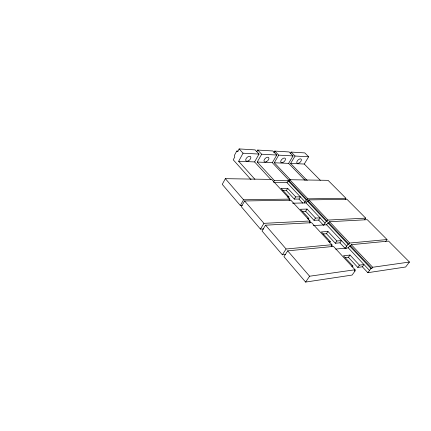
<?xml version="1.0" encoding="UTF-8"?>
<svg xmlns="http://www.w3.org/2000/svg" width="431" height="431" viewBox="0 0 431 431"><rect width="100%" height="100%" fill="white"/><g stroke="black" fill="none" stroke-linecap="round" stroke-linejoin="round"><path stroke-width="0.65" d="M238.057 151.168L236.727 151.092L234.383 155.429L234.776 156.97L233.236 159.809L251.036 179.679M259.026 154.072L243.057 153.204L238.645 161.259L254.608 161.932L259.026 154.072L255.109 149.896L239.135 148.927L237.885 151.238L236.727 151.092M289.12 200.243L289.821 199.1L271.649 179.42L225.354 178.666L222.256 184.355L240.304 205.512L242.297 205.463M256.795 151.739L257.733 150.053L272.85 150.969L276.761 155.041L272.338 162.681L257.232 162.045L261.655 154.217L276.761 155.041M240.304 205.512L243.585 199.774L289.821 199.1M309.636 223.059L310.266 222.089L309.291 222.137L310.034 220.99L290.844 200.205L244.609 200.965L241.317 206.702L260.448 229.125L263.767 228.931M273.847 152.725L274.789 151.087L289.142 151.954L293.042 155.925L288.625 163.371L274.278 162.762L278.701 155.144L293.042 155.925M273.378 182.232L274.364 180.557L289.438 180.778L272.338 162.681M290.203 153.668L291.146 152.073L304.782 152.903L308.666 156.776L304.259 164.033L290.623 163.457L295.041 156.038L308.666 156.776M274.078 182.523L287.046 182.674L288.177 180.804L289.104 180.815L307.174 199.946L307.874 198.836L345.931 198.282L345.215 199.364M289.104 180.815L289.767 179.716L328.061 180.336L345.931 198.282M260.448 229.125L263.939 223.344L310.034 220.99M286.378 190.572L287.725 188.358L295.698 196.902L300.369 196.848L298.995 199.052L294.325 199.122L286.378 190.572L282.38 190.577M331.213 244.797L332.112 245.772L331.148 245.864L331.94 244.706L311.613 222.692L265.528 225.187L262.026 230.973L282.37 254.818L285.715 254.473M288.355 198.098L289.039 196.978L281.055 188.342L287.725 188.358M294.325 199.122L295.698 196.902M304.367 202.947L306.247 199.962L307.174 199.946M292.617 203.206L306.075 202.92L307.265 201.035L308.187 201.018L327.237 221.189L327.98 220.069L365.72 218.14L364.578 219.778M308.187 201.018L308.887 199.909L346.933 199.284L365.72 218.14M305.638 211.298L307.061 209.067L315.47 218.081L320.114 217.865L318.665 220.085L314.021 220.316L305.638 211.298L302.32 211.416M282.37 254.818L286.092 248.999L331.94 244.706M355.187 270.787L354.234 270.927L355.074 269.758L333.513 246.413L287.692 250.847L283.948 256.671L305.617 282.073L352.1 275.064L355.187 270.787L354.293 269.817M308.122 219.524L308.849 218.393L300.418 209.277L307.061 209.067M314.021 220.316L315.47 218.081M327.237 221.189L326.321 221.238L323.595 225.359L318.665 220.085M313.245 225.58L326.623 224.793L327.883 222.892L328.805 222.843L348.943 244.167L349.73 243.041L387.043 239.544L367.255 219.686L329.543 221.723L328.805 222.843M326.461 233.704L327.964 231.463L336.864 240.994L341.465 240.59L339.93 242.82L335.323 243.246L326.461 233.704L323.164 233.952M329.365 242.939L330.291 241.57L321.37 231.926L327.964 231.463M305.617 282.073L309.598 276.223L355.074 269.758M331.444 246.753L332.112 245.772M335.323 243.246L336.864 240.994M339.93 242.82L345.145 248.396L348.032 244.253L348.943 244.167M335.657 249.102L348.259 247.82L349.595 245.907L350.505 245.821L351.292 244.695L388.579 241.085L409.45 262.037L405.636 266.999L367.864 272.688L362.342 266.784L357.784 267.414L348.399 257.312L345.129 257.7M348.399 257.312L349.988 255.055L359.416 265.151L363.969 264.537L362.342 266.784M352.256 266.945L352.914 266.029L343.459 255.804L349.988 255.055M357.784 267.414L359.416 265.151M385.605 241.522L387.043 239.544M367.864 272.688L370.929 268.524L371.829 268.394L372.664 267.263L409.45 262.037M351.728 266.191L352.914 266.029M345.145 248.396L346.465 248.261M328.497 241.732L330.291 241.57M307.642 218.447L308.849 218.393M287.224 196.999L289.039 196.978M304.259 164.033L320.287 180.282M291.146 152.073L295.041 156.038M290.623 163.457L307.201 180.567M288.625 163.371L305.207 180.535M274.789 151.087L278.701 155.144M274.278 162.762L290.446 179.829M289.767 179.716L307.874 198.836M308.887 199.909L327.98 220.069M329.543 221.723L349.73 243.041M351.292 244.695L372.664 267.263M350.505 245.821L371.829 268.394M288.177 180.804L306.247 199.962M307.265 201.035L326.321 221.238M327.883 222.892L348.032 244.253M349.595 245.907L370.929 268.524M257.733 150.053L261.655 154.217M287.046 182.674L305.062 201.843M306.075 202.92L325.066 223.134M326.623 224.793L346.702 246.16M348.259 247.82L369.518 270.442M298.995 199.052L302.821 203.141M257.232 162.045L274.364 180.557M289.19 199.241L290.101 200.226M309.35 221.098L310.266 222.089M254.608 161.932L270.846 179.538M239.135 148.927L243.057 153.204M238.645 161.259L254.92 179.307M225.354 178.666L243.585 199.774M244.609 200.965L263.939 223.344M265.528 225.187L286.092 248.999M287.692 250.847L309.598 276.223M266.272 161.749A3.017 1.692 -43.4 0 0 268.669 157.579A3.017 1.692 -43.4 0 0 264.386 159.508A3.017 1.692 -43.4 0 0 266.272 161.749M248.175 160.968A3.098 1.789 -42.8 0 0 250.573 156.674A3.098 1.789 -42.8 0 0 246.112 158.651A3.098 1.789 -42.8 0 0 248.175 160.968M282.876 162.471A2.947 1.6 -44 0 0 285.274 158.409A2.947 1.6 -44 0 0 281.147 160.289A2.947 1.6 -44 0 0 282.876 162.471M298.818 163.16A2.877 1.519 -44.4 0 0 301.21 159.201A2.877 1.519 -44.4 0 0 297.228 161.038A2.877 1.519 -44.4 0 0 298.818 163.16"/></g></svg>
